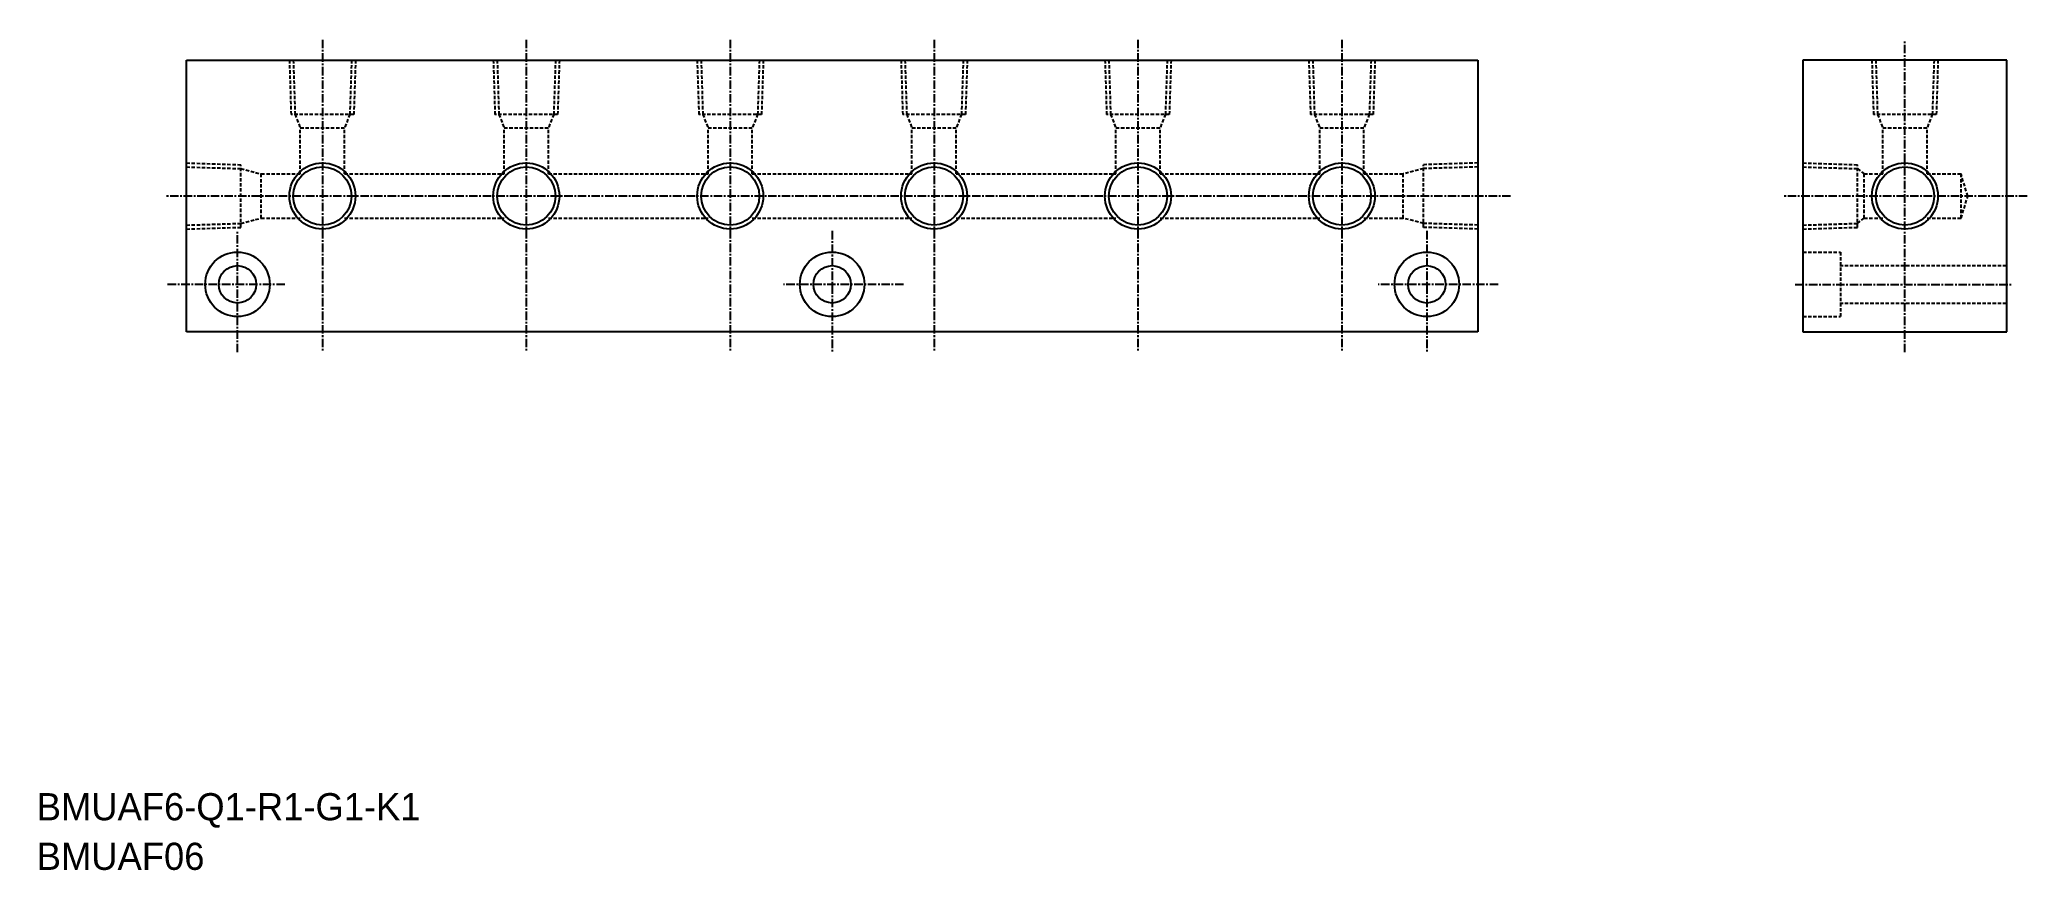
# Model space of a CAD drawing. Extents: x 1798 to 2090, y 11420 to 11543.
import ezdxf

# ---------------------------------------------------------------- set-up
doc = ezdxf.new("R2010")
doc.units = 0
doc.linetypes.add('CENTER', pattern=[2, 1.25, -0.25, 0.25, -0.25])
doc.linetypes.add('DASHED', pattern=[0.75, 0.5, -0.25])
doc.layers.get('0').update_dxf_attribs({"linetype": 'CONTINUOUS'})
doc.layers.add('CENTER', color=1, linetype='CENTER')

msp = doc.modelspace()

# ---------------------------------------------------------------- linework, layer by layer
at = {"color": 7, "linetype": 'CONTINUOUS'}
for p, q in [((1819.59, 11539.51), (2009.59, 11539.51)), ((1819.59, 11499.51), (1819.59, 11539.51)), ((2009.59, 11539.51), (2009.59, 11499.51)), ((2087.44, 11539.51), (2057.44, 11539.51)), ((2057.44, 11539.51), (2057.44, 11499.51)), ((2087.44, 11499.51), (2087.44, 11539.51)), ((2009.59, 11499.51), (1819.59, 11499.51)), ((2057.44, 11499.51), (2087.44, 11499.51))]:
    msp.add_line(p, q, dxfattribs=at)
at = {"color": 3, "linetype": 'DASHED'}
for p, q in [((1834.73, 11539.51), (1834.98, 11531.51)), ((1835.31, 11539.51), (1835.56, 11531.51)), ((1843.88, 11539.51), (1843.62, 11531.51)), ((1844.46, 11539.51), (1844.2, 11531.51)), ((1864.73, 11539.51), (1864.98, 11531.51)), ((1865.31, 11539.51), (1865.56, 11531.51)), ((1873.88, 11539.51), (1873.62, 11531.51)), ((1874.46, 11539.51), (1874.2, 11531.51)), ((1894.73, 11539.51), (1894.98, 11531.51)), ((1895.31, 11539.51), (1895.56, 11531.51)), ((1903.88, 11539.51), (1903.62, 11531.51)), ((1904.46, 11539.51), (1904.2, 11531.51)), ((1924.73, 11539.51), (1924.98, 11531.51)), ((1925.31, 11539.51), (1925.56, 11531.51)), ((1933.88, 11539.51), (1933.62, 11531.51)), ((1934.46, 11539.51), (1934.2, 11531.51)), ((1954.73, 11539.51), (1954.98, 11531.51)), ((1955.31, 11539.51), (1955.56, 11531.51)), ((1963.88, 11539.51), (1963.62, 11531.51)), ((1964.46, 11539.51), (1964.2, 11531.51)), ((1984.73, 11539.51), (1984.98, 11531.51)), ((1985.31, 11539.51), (1985.56, 11531.51)), ((1993.88, 11539.51), (1993.62, 11531.51)), ((1994.46, 11539.51), (1994.2, 11531.51)), ((2067.57, 11539.51), (2067.82, 11531.51)), ((2068.15, 11539.51), (2068.4, 11531.51)), ((2076.72, 11539.51), (2076.47, 11531.51)), ((2077.3, 11539.51), (2077.05, 11531.51)), ((1844.2, 11531.51), (1834.98, 11531.51)), ((1835.56, 11531.51), (1836.34, 11529.51)), ((1843.62, 11531.51), (1842.84, 11529.51)), ((1874.2, 11531.51), (1864.98, 11531.51)), ((1865.56, 11531.51), (1866.34, 11529.51)), ((1873.62, 11531.51), (1872.84, 11529.51)), ((1904.2, 11531.51), (1894.98, 11531.51)), ((1895.56, 11531.51), (1896.34, 11529.51)), ((1903.62, 11531.51), (1902.84, 11529.51)), ((1934.2, 11531.51), (1924.98, 11531.51)), ((1925.56, 11531.51), (1926.34, 11529.51)), ((1933.62, 11531.51), (1932.84, 11529.51)), ((1964.2, 11531.51), (1954.98, 11531.51)), ((1955.56, 11531.51), (1956.34, 11529.51)), ((1963.62, 11531.51), (1962.84, 11529.51)), ((1994.2, 11531.51), (1984.98, 11531.51)), ((1985.56, 11531.51), (1986.34, 11529.51)), ((1993.62, 11531.51), (1992.84, 11529.51)), ((2077.05, 11531.51), (2067.82, 11531.51)), ((2068.4, 11531.51), (2069.19, 11529.51)), ((2076.47, 11531.51), (2075.69, 11529.51)), ((1836.34, 11522.76), (1836.34, 11529.51)), ((1842.84, 11529.51), (1836.34, 11529.51)), ((1842.84, 11522.76), (1842.84, 11529.51)), ((1872.84, 11529.51), (1866.34, 11529.51)), ((1866.34, 11522.76), (1866.34, 11529.51)), ((1872.84, 11522.76), (1872.84, 11529.51)), ((1902.84, 11529.51), (1896.34, 11529.51)), ((1896.34, 11522.76), (1896.34, 11529.51)), ((1902.84, 11522.76), (1902.84, 11529.51)), ((1926.34, 11522.76), (1926.34, 11529.51)), ((1932.84, 11529.51), (1926.34, 11529.51)), ((1932.84, 11522.76), (1932.84, 11529.51)), ((1962.84, 11529.51), (1956.34, 11529.51)), ((1956.34, 11522.76), (1956.34, 11529.51)), ((1962.84, 11522.76), (1962.84, 11529.51)), ((1986.34, 11522.76), (1986.34, 11529.51)), ((1992.84, 11529.51), (1986.34, 11529.51)), ((1992.84, 11522.76), (1992.84, 11529.51)), ((2075.69, 11529.51), (2069.19, 11529.51)), ((2069.19, 11522.76), (2069.19, 11529.51)), ((2075.69, 11522.76), (2075.69, 11529.51)), ((1819.59, 11524.37), (1827.59, 11524.12)), ((1819.59, 11523.79), (1827.59, 11523.54)), ((1827.59, 11514.9), (1827.59, 11524.12)), ((1827.59, 11523.54), (1830.59, 11522.76)), ((1830.59, 11522.76), (1836.34, 11522.76)), ((1830.59, 11516.26), (1830.59, 11522.76)), ((1842.84, 11522.76), (1866.34, 11522.76)), ((1872.84, 11522.76), (1896.34, 11522.76)), ((1902.84, 11522.76), (1926.34, 11522.76)), ((1932.84, 11522.76), (1956.34, 11522.76)), ((1962.84, 11522.76), (1986.34, 11522.76)), ((1992.84, 11522.76), (1998.59, 11522.76)), ((2001.59, 11523.54), (1998.59, 11522.76)), ((1998.59, 11516.26), (1998.59, 11522.76)), ((2009.59, 11524.37), (2001.59, 11524.12)), ((2001.59, 11514.9), (2001.59, 11524.12)), ((2009.59, 11523.79), (2001.59, 11523.54)), ((2057.44, 11524.37), (2065.44, 11524.12)), ((2057.44, 11523.79), (2065.44, 11523.54)), ((2065.44, 11514.9), (2065.44, 11524.12)), ((2065.44, 11523.54), (2066.44, 11522.76)), ((2066.44, 11516.26), (2066.44, 11522.76)), ((2066.44, 11522.76), (2069.19, 11522.76)), ((2075.69, 11522.76), (2080.69, 11522.76)), ((2081.69, 11519.51), (2080.69, 11522.76)), ((2080.69, 11516.26), (2080.69, 11522.76)), ((2080.69, 11516.26), (2081.69, 11519.51)), ((1827.59, 11515.48), (1830.59, 11516.26)), ((1830.59, 11516.26), (1836.34, 11516.26)), ((1842.84, 11516.26), (1866.34, 11516.26)), ((1872.84, 11516.26), (1896.34, 11516.26)), ((1902.84, 11516.26), (1926.34, 11516.26)), ((1932.84, 11516.26), (1956.34, 11516.26)), ((1962.84, 11516.26), (1986.34, 11516.26)), ((1992.84, 11516.26), (1998.59, 11516.26)), ((2001.59, 11515.48), (1998.59, 11516.26)), ((2065.44, 11515.48), (2066.44, 11516.26)), ((2066.44, 11516.26), (2069.19, 11516.26)), ((2075.69, 11516.26), (2080.69, 11516.26)), ((1819.59, 11515.23), (1827.59, 11515.48)), ((1819.59, 11514.65), (1827.59, 11514.9)), ((2009.59, 11515.23), (2001.59, 11515.48)), ((2009.59, 11514.65), (2001.59, 11514.9)), ((2057.44, 11515.23), (2065.44, 11515.48)), ((2057.44, 11514.65), (2065.44, 11514.9)), ((2057.44, 11511.26), (2062.94, 11511.26)), ((2062.94, 11511.26), (2062.94, 11501.76)), ((2062.84, 11509.26), (2087.44, 11509.26)), ((2057.44, 11501.76), (2062.94, 11501.76)), ((2062.84, 11503.76), (2087.44, 11503.76))]:
    msp.add_line(p, q, dxfattribs=at)
for p, q in [((1938.72, 11516.26), (1938.72, 11516.26)), ((1944.59, 11516.26), (1944.59, 11516.26))]:
    msp.add_line(p, q)
at = {"color": 3, "linetype": 'CONTINUOUS'}
for centre in [(1839.59, 11519.51), (1869.59, 11519.51), (1899.59, 11519.51), (1929.59, 11519.51), (1959.59, 11519.51), (1989.59, 11519.51), (2072.44, 11519.51)]:
    msp.add_circle(centre, 4.86, dxfattribs=at)
at = {"color": 7, "linetype": 'CONTINUOUS'}
for centre, radius in [((1839.59, 11519.51), 4.28), ((1869.59, 11519.51), 4.28), ((1899.59, 11519.51), 4.28), ((1929.59, 11519.51), 4.28), ((1959.59, 11519.51), 4.28), ((1989.59, 11519.51), 4.28), ((2072.44, 11519.51), 4.28), ((1827.09, 11506.51), 4.75), ((1914.59, 11506.51), 4.75), ((2002.09, 11506.51), 4.75), ((1827.09, 11506.51), 2.75), ((1914.59, 11506.51), 2.75), ((2002.09, 11506.51), 2.75)]:
    msp.add_circle(centre, radius, dxfattribs=at)
at = {"layer": 'CENTER', "color": 1, "linetype": 'CENTER'}
for p, q in [((1839.59, 11542.51), (1839.59, 11496.51)), ((1869.59, 11542.51), (1869.59, 11496.51)), ((1899.59, 11542.51), (1899.59, 11496.51)), ((1929.59, 11542.51), (1929.59, 11496.51)), ((1959.59, 11542.51), (1959.59, 11496.51)), ((1989.59, 11542.51), (1989.59, 11496.51)), ((2072.44, 11496.51), (2072.44, 11542.51)), ((2014.42, 11519.51), (1816.59, 11519.51)), ((2090.44, 11519.51), (2054.44, 11519.51)), ((1827.09, 11496.51), (1827.09, 11514.38)), ((1914.59, 11514.38), (1914.59, 11496.51)), ((2002.09, 11514.38), (2002.09, 11496.51)), ((1834.06, 11506.51), (1816.59, 11506.51)), ((1925.09, 11506.51), (1907.44, 11506.51)), ((2012.59, 11506.51), (1994.94, 11506.51)), ((2056.31, 11506.51), (2088.2, 11506.51))]:
    msp.add_line(p, q, dxfattribs=at)

# ---------------------------------------------------------------- texts
at = {"color": 7, "linetype": 'CONTINUOUS'}
for s, p in [('BMUAF6-Q1-R1-G1-K1', (1797.56, 11427.63)), ('BMUAF06', (1797.56, 11420.33))]:
    msp.add_text(s, height=4, dxfattribs=at).set_placement(p)

doc.saveas('drawing.dxf')
